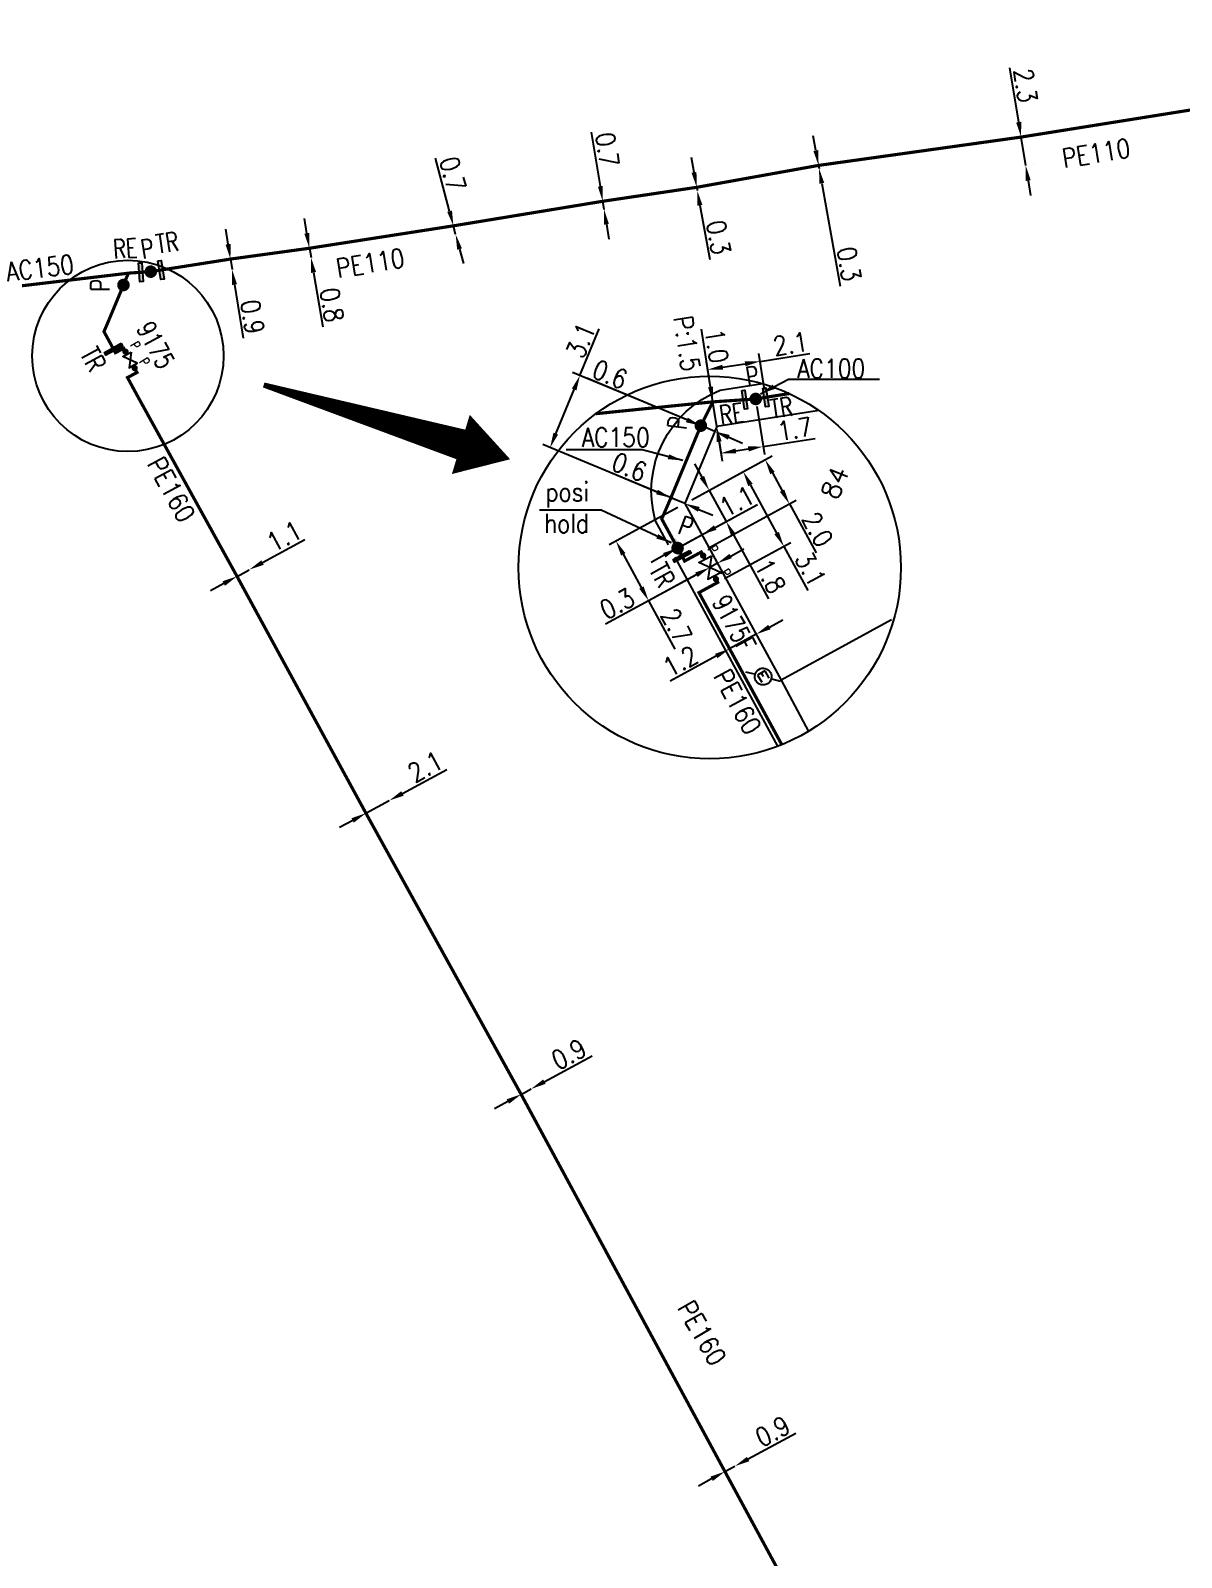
# Model space of a CAD drawing. Header units: millimetres. Extents: x 150998 to 151977, y 126997 to 128005.
# Drawn here: x 151200.2 to 151291.6, y 127510 to 127631.3 of the extents above; entities that cross this region are included whole.
import ezdxf
from ezdxf.enums import TextEntityAlignment as Align

# ---------------------------------------------------------------- set-up
doc = ezdxf.new("R2010")
doc.units = ezdxf.units.MM
doc.header["$PDMODE"] = 34
doc.linetypes.add('L_100_AP', pattern=[14, 10, -1.5, 1, -1.5])
doc.linetypes.add('L_100_PE', pattern=[14, 10, -1.5, 1, -1.5])
doc.layers.get('0').update_dxf_attribs({"linetype": 'CONTINUOUS'})
doc.layers.get('DEFPOINTS').update_dxf_attribs({"linetype": 'CONTINUOUS'})
for name, color, linetype in [('L_140', 3, 'CONTINUOUS'), ('L_300', 7, 'CONTINUOUS'), ('L_340', 7, 'CONTINUOUS')]:
    doc.layers.add(name, color=color, linetype=linetype)
doc.styles.add('G_ROMANS', font='ROMANS.SHX', dxfattribs={"width": 0.75})
doc.styles.get("Standard").update_dxf_attribs({"font": 'romans.shx', "width": 0.85})
doc.dimstyles.new('Copy of STANDARD', dxfattribs={"dimtxt": 1.5, "dimasz": 1.2, "dimexe": 0.625, "dimexo": 0.625, "dimgap": 0.25, "dimtad": 1, "dimdec": 1, "dimlfac": 0.5, "dimzin": 0, "dimdsep": 46, "dimtxsty": 'Standard', "dimcen": -0.5, "dimadec": 0, "dimazin": 0, "dimtfac": 1, "dimtdec": 1, "dimtmove": 0, "dimatfit": 3, "dimfxl": 0, "dimtolj": 1, "dimtzin": 0, "dimarcsym": 0})
doc.dimstyles.get("Standard").update_dxf_attribs({"dimtxt": 1.5, "dimasz": 1.2, "dimexe": 0.625, "dimexo": 0.625, "dimgap": 0.25, "dimtad": 1, "dimdec": 1, "dimzin": 0, "dimdsep": 46, "dimtxsty": 'Standard', "dimcen": -0.5, "dimadec": 0, "dimazin": 0, "dimtfac": 1, "dimtdec": 1, "dimtmove": 0, "dimatfit": 3, "dimfxl": 0, "dimtolj": 1, "dimtzin": 0, "dimarcsym": 0})

# ---------------------------------------------------------------- blocks, each defined once
blk = doc.blocks.new('*D485')
at = {"layer": 'DEFPOINTS', "color": 0, "linetype": 'Continuous', "transparency": 16777216}
for p in [(151278.87, 127622.83), (151279.24, 127620.56), (151279.24, 127620.56)]:
    blk.add_point(p, dxfattribs=at)
at = {"layer": 'L_140', "color": 0, "linetype": 'Continuous', "lineweight": -2, "transparency": 16777216}
for p, q in [((151278.68, 127624.02), (151277.98, 127628.33)), ((151279.24, 127620.56), (151278.87, 127622.83)), ((151279.86, 127620.66), (151279.86, 127620.66)), ((151279.43, 127619.38), (151279.62, 127618.19))]:
    blk.add_line(p, q, dxfattribs=at)
at = {"layer": 'L_140', "color": 0, "linetype": 'Continuous', "transparency": 16777216}
for points in [[(151278.88, 127624.05), (151278.48, 127623.98), (151278.87, 127622.83)], [(151279.63, 127619.41), (151279.23, 127619.34), (151279.24, 127620.56)]]:
    blk.add_solid(points, dxfattribs=at)
at = {"layer": 'L_140', "color": 0, "linetype": 'Continuous', "transparency": 16777216, "insert": (151279.22, 127626.92), "char_height": 1.5, "attachment_point": 5, "rotation": 279.1793}
blk.add_mtext('\\A1;2.3', dxfattribs=at)
blk = doc.blocks.new('*D486')
at = {"layer": 'DEFPOINTS', "color": 0, "linetype": 'Continuous', "transparency": 16777216}
for p in [(151262.78, 127620.58), (151262.82, 127620.33), (151262.82, 127620.33)]:
    blk.add_point(p, dxfattribs=at)
at = {"layer": 'L_140', "color": 0, "linetype": 'Continuous', "lineweight": -2, "transparency": 16777216}
for p, q in [((151262.57, 127621.76), (151262.36, 127622.94)), ((151262.78, 127620.58), (151262.82, 127620.33)), ((151263.4, 127620.69), (151263.4, 127620.69)), ((151263.44, 127620.44), (151263.44, 127620.44)), ((151263.04, 127619.15), (151264.5, 127611))]:
    blk.add_line(p, q, dxfattribs=at)
at = {"layer": 'L_140', "color": 0, "linetype": 'Continuous', "transparency": 16777216}
for points in [[(151262.76, 127621.8), (151262.37, 127621.72), (151262.78, 127620.58)], [(151263.23, 127619.19), (151262.84, 127619.12), (151262.82, 127620.33)]]:
    blk.add_solid(points, dxfattribs=at)
at = {"layer": 'L_140', "color": 0, "linetype": 'Continuous', "transparency": 16777216, "insert": (151265.2, 127612.74), "char_height": 1.5, "attachment_point": 5, "rotation": 280.1818}
blk.add_mtext('\\A1;0.3', dxfattribs=at)
blk = doc.blocks.new('*D487')
at = {"layer": 'DEFPOINTS', "color": 0, "linetype": 'Continuous', "transparency": 16777216}
for p in [(151253.1, 127618.84), (151253.14, 127618.59), (151253.14, 127618.59)]:
    blk.add_point(p, dxfattribs=at)
at = {"layer": 'L_140', "color": 0, "linetype": 'Continuous', "lineweight": -2, "transparency": 16777216}
for p, q in [((151252.89, 127620.02), (151252.68, 127621.2)), ((151253.1, 127618.84), (151253.14, 127618.59)), ((151253.36, 127617.41), (151254.13, 127613.11))]:
    blk.add_line(p, q, dxfattribs=at)
at = {"layer": 'L_140', "color": 0, "linetype": 'Continuous', "transparency": 16777216}
for points in [[(151253.08, 127620.06), (151252.69, 127619.99), (151253.1, 127618.84)], [(151253.55, 127617.45), (151253.16, 127617.38), (151253.14, 127618.59)]]:
    blk.add_solid(points, dxfattribs=at)
at = {"layer": 'L_140', "color": 0, "linetype": 'Continuous', "transparency": 16777216, "insert": (151254.83, 127614.85), "char_height": 1.5, "attachment_point": 5, "rotation": 280.1818}
blk.add_mtext('\\A1;0.3', dxfattribs=at)
blk = doc.blocks.new('*D488')
at = {"layer": 'DEFPOINTS', "color": 0, "linetype": 'Continuous', "transparency": 16777216}
for p in [(151245.63, 127617.73), (151245.74, 127617.09), (151245.74, 127617.09)]:
    blk.add_point(p, dxfattribs=at)
at = {"layer": 'L_140', "color": 0, "linetype": 'Continuous', "lineweight": -2, "transparency": 16777216}
for p, q in [((151245.45, 127618.92), (151244.75, 127623.23)), ((151245.74, 127617.09), (151245.63, 127617.73)), ((151245.93, 127615.91), (151246.12, 127614.72))]:
    blk.add_line(p, q, dxfattribs=at)
at = {"layer": 'L_140', "color": 0, "linetype": 'Continuous', "transparency": 16777216}
for points in [[(151245.64, 127618.95), (151245.25, 127618.89), (151245.63, 127617.73)], [(151246.12, 127615.94), (151245.73, 127615.87), (151245.74, 127617.09)]]:
    blk.add_solid(points, dxfattribs=at)
at = {"layer": 'L_140', "color": 0, "linetype": 'Continuous', "transparency": 16777216, "insert": (151245.99, 127621.83), "char_height": 1.5, "attachment_point": 5, "rotation": 279.0968}
blk.add_mtext('\\A1;0.7', dxfattribs=at)
blk = doc.blocks.new('*D489')
at = {"layer": 'DEFPOINTS', "color": 0, "linetype": 'Continuous', "transparency": 16777216}
for p in [(151233.77, 127615.78), (151233.95, 127615.1), (151233.95, 127615.1)]:
    blk.add_point(p, dxfattribs=at)
at = {"layer": 'L_140', "color": 0, "linetype": 'Continuous', "lineweight": -2, "transparency": 16777216}
for p, q in [((151233.47, 127616.94), (151232.35, 127621.16)), ((151233.95, 127615.1), (151233.77, 127615.78)), ((151234.26, 127613.94), (151234.57, 127612.78))]:
    blk.add_line(p, q, dxfattribs=at)
at = {"layer": 'L_140', "color": 0, "linetype": 'Continuous', "transparency": 16777216}
for points in [[(151233.66, 127616.99), (151233.28, 127616.89), (151233.77, 127615.78)], [(151234.45, 127613.99), (151234.07, 127613.89), (151233.95, 127615.1)]]:
    blk.add_solid(points, dxfattribs=at)
at = {"layer": 'L_140', "color": 0, "linetype": 'Continuous', "transparency": 16777216, "insert": (151233.72, 127619.89), "char_height": 1.5, "attachment_point": 5, "rotation": 284.7953}
blk.add_mtext('\\A1;0.7', dxfattribs=at)
blk = doc.blocks.new('*D490')
at = {"layer": 'DEFPOINTS', "color": 0, "linetype": 'Continuous', "transparency": 16777216}
for p in [(151222.33, 127614), (151222.46, 127613.26), (151222.46, 127613.26)]:
    blk.add_point(p, dxfattribs=at)
at = {"layer": 'L_140', "color": 0, "linetype": 'Continuous', "lineweight": -2, "transparency": 16777216}
for p, q in [((151222.13, 127615.18), (151221.93, 127616.36)), ((151222.33, 127614), (151222.46, 127613.26)), ((151222.66, 127612.08), (151223.4, 127607.77))]:
    blk.add_line(p, q, dxfattribs=at)
at = {"layer": 'L_140', "color": 0, "linetype": 'Continuous', "transparency": 16777216}
for points in [[(151222.33, 127615.22), (151221.93, 127615.15), (151222.33, 127614)], [(151222.86, 127612.11), (151222.46, 127612.04), (151222.46, 127613.26)]]:
    blk.add_solid(points, dxfattribs=at)
at = {"layer": 'L_140', "color": 0, "linetype": 'Continuous', "transparency": 16777216, "insert": (151224.12, 127609.5), "char_height": 1.5, "attachment_point": 5, "rotation": 279.703}
blk.add_mtext('\\A1;0.8', dxfattribs=at)
blk = doc.blocks.new('*D491')
at = {"layer": 'DEFPOINTS', "color": 0, "linetype": 'Continuous', "transparency": 16777216}
for p in [(151216.06, 127613.14), (151216.19, 127612.3), (151216.19, 127612.3)]:
    blk.add_point(p, dxfattribs=at)
at = {"layer": 'L_140', "color": 0, "linetype": 'Continuous', "lineweight": -2, "transparency": 16777216}
for p, q in [((151215.87, 127614.32), (151215.68, 127615.51)), ((151216.06, 127613.14), (151216.19, 127612.3)), ((151216.38, 127611.11), (151217.06, 127606.86))]:
    blk.add_line(p, q, dxfattribs=at)
at = {"layer": 'L_140', "color": 0, "linetype": 'Continuous', "transparency": 16777216}
for points in [[(151216.07, 127614.35), (151215.67, 127614.29), (151216.06, 127613.14)], [(151216.58, 127611.15), (151216.19, 127611.08), (151216.19, 127612.3)]]:
    blk.add_solid(points, dxfattribs=at)
at = {"layer": 'L_140', "color": 0, "linetype": 'Continuous', "transparency": 16777216, "insert": (151217.81, 127608.55), "char_height": 1.5, "attachment_point": 5, "rotation": 279.0732}
blk.add_mtext('\\A1;0.9', dxfattribs=at)
blk = doc.blocks.new('*D492')
at = {"layer": 'DEFPOINTS', "color": 0, "linetype": 'Continuous', "transparency": 16777216}
for p in [(151254.38, 127601.8), (151254.69, 127599.83), (151254.69, 127599.83)]:
    blk.add_point(p, dxfattribs=at)
at = {"layer": 'L_140', "color": 0, "linetype": 'Continuous', "lineweight": -2, "transparency": 16777216}
for p, q in [((151254.2, 127602.99), (151253.47, 127607.57)), ((151254.69, 127599.83), (151254.38, 127601.8)), ((151255, 127601.9), (151255, 127601.9)), ((151255.31, 127599.92), (151255.31, 127599.92)), ((151254.88, 127598.64), (151255.07, 127597.46))]:
    blk.add_line(p, q, dxfattribs=at)
at = {"layer": 'L_140', "color": 0, "linetype": 'Continuous', "transparency": 16777216}
for points in [[(151254.39, 127603.02), (151254, 127602.96), (151254.38, 127601.8)], [(151255.08, 127598.67), (151254.68, 127598.61), (151254.69, 127599.83)]]:
    blk.add_solid(points, dxfattribs=at)
at = {"layer": 'L_140', "color": 0, "linetype": 'Continuous', "transparency": 16777216, "insert": (151254.69, 127606.25), "char_height": 1.5, "attachment_point": 5, "rotation": 278.9414}
blk.add_mtext('\\A1;1.0', dxfattribs=at)
blk = doc.blocks.new('*D493')
at = {"layer": 'DEFPOINTS', "color": 0, "linetype": 'Continuous', "transparency": 16777216}
for p in [(151257.79, 127602.03), (151254.69, 127599.83), (151255.02, 127597.72)]:
    blk.add_point(p, dxfattribs=at)
at = {"layer": 'L_300', "color": 0, "linetype": 'Continuous', "lineweight": -2, "transparency": 16777216}
for p, q in [((151257.88, 127601.42), (151258.48, 127597.63)), ((151254.79, 127599.21), (151255.12, 127597.1)), ((151256.21, 127597.9), (151257.2, 127598.06)), ((151258.38, 127598.25), (151262.52, 127598.9))]:
    blk.add_line(p, q, dxfattribs=at)
at = {"layer": 'L_300', "color": 0, "linetype": 'Continuous', "transparency": 16777216}
for points in [[(151256.18, 127598.1), (151256.24, 127597.71), (151255.02, 127597.72)], [(151257.17, 127598.26), (151257.23, 127597.86), (151258.38, 127598.25)]]:
    blk.add_solid(points, dxfattribs=at)
at = {"layer": 'L_300', "color": 0, "linetype": 'Continuous', "transparency": 16777216, "insert": (151260.89, 127599.65), "char_height": 1.5, "attachment_point": 5, "rotation": 8.9414}
blk.add_mtext('\\A1;1.7', dxfattribs=at)
blk = doc.blocks.new('*D494')
at = {"layer": 'DEFPOINTS', "color": 0, "linetype": 'Continuous', "transparency": 16777216}
for p in [(151253.98, 127604.36), (151258.58, 127602.16), (151254.69, 127599.83)]:
    blk.add_point(p, dxfattribs=at)
at = {"layer": 'L_300', "color": 0, "linetype": 'Continuous', "lineweight": -2, "transparency": 16777216}
for p, q in [((151258.48, 127602.78), (151258.03, 127605.63)), ((151258.13, 127605.01), (151262.09, 127605.64)), ((151254.6, 127600.44), (151253.88, 127604.98)), ((151255.16, 127604.55), (151256.94, 127604.83))]:
    blk.add_line(p, q, dxfattribs=at)
at = {"layer": 'L_300', "color": 0, "linetype": 'Continuous', "transparency": 16777216}
for points in [[(151255.13, 127604.75), (151255.2, 127604.35), (151253.98, 127604.36)], [(151256.91, 127605.03), (151256.97, 127604.63), (151258.13, 127605.01)]]:
    blk.add_solid(points, dxfattribs=at)
at = {"layer": 'L_300', "color": 0, "linetype": 'Continuous', "transparency": 16777216, "insert": (151260.54, 127606.41), "char_height": 1.5, "attachment_point": 5, "rotation": 8.9414}
blk.add_mtext('\\A1;2.1', dxfattribs=at)
blk = doc.blocks.new('*D495')
at = {"layer": 'DEFPOINTS', "color": 0, "linetype": 'Continuous', "transparency": 16777216}
for p in [(151251.05, 127594.18), (151252.16, 127593.72), (151252.16, 127593.72)]:
    blk.add_point(p, dxfattribs=at)
at = {"layer": 'L_140', "color": 0, "linetype": 'Continuous', "lineweight": -2, "transparency": 16777216}
for p, q in [((151249.94, 127594.64), (151245.9, 127596.31)), ((151252.16, 127593.72), (151251.05, 127594.18)), ((151253.27, 127593.26), (151254.38, 127592.8))]:
    blk.add_line(p, q, dxfattribs=at)
at = {"layer": 'L_140', "color": 0, "linetype": 'Continuous', "transparency": 16777216}
for points in [[(151250.02, 127594.82), (151249.87, 127594.46), (151251.05, 127594.18)], [(151253.34, 127593.45), (151253.19, 127593.08), (151252.16, 127593.72)]]:
    blk.add_solid(points, dxfattribs=at)
at = {"layer": 'L_140', "color": 0, "linetype": 'Continuous', "transparency": 16777216, "insert": (151247.75, 127596.63), "char_height": 1.5, "attachment_point": 5, "rotation": 337.4699}
blk.add_mtext('\\A1;0.6', dxfattribs=at)
blk = doc.blocks.new('*D496')
at = {"layer": 'DEFPOINTS', "color": 0, "linetype": 'Continuous', "transparency": 16777216}
for p in [(151254.09, 127594.77), (151252.16, 127593.72), (151251.58, 127590.19)]:
    blk.add_point(p, dxfattribs=at)
at = {"layer": 'L_300', "color": 0, "linetype": 'Continuous', "lineweight": -2, "transparency": 16777216}
for p, q in [((151253.52, 127595.83), (151252.94, 127596.88)), ((151252.71, 127594.02), (151254.64, 127595.07)), ((151254.09, 127594.77), (151255.44, 127592.3)), ((151252.13, 127590.49), (151255.99, 127592.6)), ((151256.02, 127591.25), (151258.79, 127586.16))]:
    blk.add_line(p, q, dxfattribs=at)
at = {"layer": 'L_300', "color": 0, "linetype": 'Continuous', "transparency": 16777216}
for points in [[(151253.69, 127595.92), (151253.34, 127595.73), (151254.09, 127594.77)], [(151256.19, 127591.34), (151255.84, 127591.15), (151255.44, 127592.3)]]:
    blk.add_solid(points, dxfattribs=at)
at = {"layer": 'L_300', "color": 0, "linetype": 'Continuous', "transparency": 16777216, "insert": (151258.95, 127587.96), "char_height": 1.5, "attachment_point": 5, "rotation": 298.5953}
blk.add_mtext('\\A1;1.8', dxfattribs=at)
blk = doc.blocks.new('*D497')
at = {"layer": 'DEFPOINTS', "color": 0, "linetype": 'Continuous', "transparency": 16777216}
for p in [(151258.54, 127597.2), (151252.16, 127593.72), (151253.46, 127589.87)]:
    blk.add_point(p, dxfattribs=at)
at = {"layer": 'L_140', "color": 0, "linetype": 'Continuous', "lineweight": -2, "transparency": 16777216}
for p, q in [((151252.71, 127594.02), (151259.09, 127597.5)), ((151259.12, 127596.15), (151259.88, 127594.74)), ((151254.01, 127590.17), (151261.01, 127593.99)), ((151260.46, 127593.69), (151262.58, 127589.8))]:
    blk.add_line(p, q, dxfattribs=at)
at = {"layer": 'L_140', "color": 0, "linetype": 'Continuous', "transparency": 16777216}
for points in [[(151259.29, 127596.24), (151258.94, 127596.05), (151258.54, 127597.2)], [(151260.06, 127594.84), (151259.71, 127594.65), (151260.46, 127593.69)]]:
    blk.add_solid(points, dxfattribs=at)
at = {"layer": 'L_140', "color": 0, "linetype": 'Continuous', "transparency": 16777216, "insert": (151262.7, 127591.67), "char_height": 1.5, "attachment_point": 5, "rotation": 298.5953}
blk.add_mtext('\\A1;2.0', dxfattribs=at)
blk = doc.blocks.new('*D498')
at = {"layer": 'DEFPOINTS', "color": 0, "linetype": 'Continuous', "transparency": 16777216}
for p in [(151253.51, 127591.24), (151253.51, 127591.24), (151251.58, 127590.19)]:
    blk.add_point(p, dxfattribs=at)
at = {"layer": 'L_300', "color": 0, "linetype": 'Continuous', "lineweight": -2, "transparency": 16777216}
for p, q in [((151254.56, 127591.82), (151257.92, 127593.65)), ((151251.58, 127590.19), (151253.51, 127591.24)), ((151253.21, 127591.79), (151253.21, 127591.79)), ((151250.52, 127589.62), (151249.47, 127589.04)), ((151251.28, 127590.74), (151251.28, 127590.74))]:
    blk.add_line(p, q, dxfattribs=at)
at = {"layer": 'L_300', "color": 0, "linetype": 'Continuous', "transparency": 16777216}
for points in [[(151254.47, 127591.99), (151254.66, 127591.64), (151253.51, 127591.24)], [(151250.43, 127589.79), (151250.62, 127589.44), (151251.58, 127590.19)]]:
    blk.add_solid(points, dxfattribs=at)
at = {"layer": 'L_300', "color": 0, "linetype": 'Continuous', "transparency": 16777216, "insert": (151256.29, 127593.9), "char_height": 1.5, "attachment_point": 5, "rotation": 28.5953}
blk.add_mtext('\\A1;1.1', dxfattribs=at)
blk = doc.blocks.new('*D499')
at = {"layer": 'DEFPOINTS', "color": 0, "linetype": 'Continuous', "transparency": 16777216}
for p in [(151252.16, 127593.72), (151246.69, 127590.74), (151254.13, 127588.64)]:
    blk.add_point(p, dxfattribs=at)
at = {"layer": 'L_300', "color": 0, "linetype": 'Continuous', "lineweight": -2, "transparency": 16777216}
for p, q in [((151251.61, 127593.42), (151246.15, 127590.44)), ((151247.27, 127589.69), (151248.7, 127587.05)), ((151253.58, 127588.34), (151248.73, 127585.7)), ((151249.28, 127586), (151251.37, 127582.16))]:
    blk.add_line(p, q, dxfattribs=at)
at = {"layer": 'L_300', "color": 0, "linetype": 'Continuous', "transparency": 16777216}
for points in [[(151247.44, 127589.78), (151247.09, 127589.59), (151246.69, 127590.74)], [(151248.88, 127587.15), (151248.53, 127586.96), (151249.28, 127586)]]:
    blk.add_solid(points, dxfattribs=at)
at = {"layer": 'L_300', "color": 0, "linetype": 'Continuous', "transparency": 16777216, "insert": (151251.49, 127584.03), "char_height": 1.5, "attachment_point": 5, "rotation": 298.5953}
blk.add_mtext('\\A1;2.7', dxfattribs=at)
blk = doc.blocks.new('*D500')
at = {"layer": 'DEFPOINTS', "color": 0, "linetype": 'Continuous', "transparency": 16777216}
for p in [(151254.13, 127588.64), (151254.74, 127588.98), (151254.74, 127588.98)]:
    blk.add_point(p, dxfattribs=at)
at = {"layer": 'L_300', "color": 0, "linetype": 'Continuous', "lineweight": -2, "transparency": 16777216}
for p, q in [((151255.8, 127589.55), (151256.85, 127590.13)), ((151254.74, 127588.98), (151254.13, 127588.64)), ((151253.08, 127588.07), (151245.86, 127584.14))]:
    blk.add_line(p, q, dxfattribs=at)
at = {"layer": 'L_300', "color": 0, "linetype": 'Continuous', "transparency": 16777216}
for points in [[(151255.7, 127589.73), (151255.89, 127589.38), (151254.74, 127588.98)], [(151252.98, 127588.25), (151253.17, 127587.89), (151254.13, 127588.64)]]:
    blk.add_solid(points, dxfattribs=at)
at = {"layer": 'L_300', "color": 0, "linetype": 'Continuous', "transparency": 16777216, "insert": (151246.78, 127585.77), "char_height": 1.5, "attachment_point": 5, "rotation": 28.5953}
blk.add_mtext('\\A1;0.3', dxfattribs=at)
blk = doc.blocks.new('*D501')
at = {"layer": 'DEFPOINTS', "color": 0, "linetype": 'Continuous', "transparency": 16777216}
for p in [(151256.8, 127596.25), (151252.16, 127593.72), (151254.77, 127587.46)]:
    blk.add_point(p, dxfattribs=at)
at = {"layer": 'L_140', "color": 0, "linetype": 'Continuous', "lineweight": -2, "transparency": 16777216}
for p, q in [((151252.71, 127594.02), (151257.34, 127596.55)), ((151257.37, 127595.19), (151259.45, 127591.38)), ((151255.32, 127587.76), (151260.57, 127590.62)), ((151260.02, 127590.32), (151261.94, 127586.81))]:
    blk.add_line(p, q, dxfattribs=at)
at = {"layer": 'L_140', "color": 0, "linetype": 'Continuous', "transparency": 16777216}
for points in [[(151257.55, 127595.29), (151257.19, 127595.1), (151256.8, 127596.25)], [(151259.63, 127591.47), (151259.27, 127591.28), (151260.02, 127590.32)]]:
    blk.add_solid(points, dxfattribs=at)
at = {"layer": 'L_140', "color": 0, "linetype": 'Continuous', "transparency": 16777216, "insert": (151262.15, 127588.52), "char_height": 1.5, "attachment_point": 5, "rotation": 298.5953}
blk.add_mtext('\\A1;3.1', dxfattribs=at)
blk = doc.blocks.new('*D502')
at = {"layer": 'DEFPOINTS', "color": 0, "linetype": 'Continuous', "transparency": 16777216}
for p in [(151257.82, 127583.34), (151257.82, 127583.34), (151255.71, 127582.19)]:
    blk.add_point(p, dxfattribs=at)
at = {"layer": 'L_140', "color": 0, "linetype": 'Continuous', "lineweight": -2, "transparency": 16777216}
for p, q in [((151258.87, 127583.91), (151259.93, 127584.49)), ((151257.82, 127583.34), (151255.71, 127582.19)), ((151254.66, 127581.62), (151250.98, 127579.61))]:
    blk.add_line(p, q, dxfattribs=at)
at = {"layer": 'L_140', "color": 0, "linetype": 'Continuous', "transparency": 16777216}
for points in [[(151258.78, 127584.09), (151258.97, 127583.74), (151257.82, 127583.34)], [(151254.56, 127581.79), (151254.75, 127581.44), (151255.71, 127582.19)]]:
    blk.add_solid(points, dxfattribs=at)
at = {"layer": 'L_140', "color": 0, "linetype": 'Continuous', "transparency": 16777216, "insert": (151251.81, 127581.2), "char_height": 1.5, "attachment_point": 5, "rotation": 28.5953}
blk.add_mtext('\\A1;1.2', dxfattribs=at)
blk = doc.blocks.new('T471')
for p, q in [((-0.333334, 0.333334), (-0.333334, -0.333334)), ((-0.333334, 0.333334), (0.333334, 0.333334)), ((-0.333334, 0), (0, 0)), ((0.500001, 0.500001), (1.000002, 1.000002)), ((-0.500001, -0.500001), (-1.000002, -1.000002)), ((-0.333334, -0.333334), (0.333334, -0.333334))]:
    blk.add_line(p, q)
blk.add_ellipse((0, 0), major_axis=(0.471405, 0.471405), ratio=1, start_param=5.4977871438, end_param=11.780972451)
blk = doc.blocks.new('L_300_12')
at = {"color": 0, "linetype": 'Continuous', "const_width": 0.497, "flags": 128}
blk.add_lwpolyline([(-0.25, 0, 1), (0.25, 0, 1)], format="xyb", close=True, dxfattribs=at)
at = {"color": 0, "linetype": 'Continuous', "style": 'G_ROMANS', "width": 0.75}
blk.add_text('P', height=1.5, dxfattribs=at).set_placement((0, 1.85), align=Align.MIDDLE)
at = {"color": 0, "linetype": 'Continuous', "style": 'G_ROMANS', "width": 0.75, "flags": 3}
for tag, p in [('DEF_LEG', (0, -5)), ('DEF_COUP', (0, -7.5)), ('DEF_TYPE', (0, -10))]:
    blk.add_attdef(tag, text='', height=1.2, dxfattribs=at).set_placement(p, align=Align.MIDDLE)
blk = doc.blocks.new('L_300_09')
at = {"color": 0, "linetype": 'Continuous', "flags": 128}
blk.add_lwpolyline([(-1, 0.75), (1, -0.75), (1, 0.75), (-1, -0.75), (-1, 0.75)], dxfattribs=at)
at = {"color": 0, "linetype": 'Continuous', "width": 0.75}
blk.add_attdef('NUM', text='', height=1.5, dxfattribs=at).set_placement((0, 2.1), align=Align.MIDDLE_CENTER)
at = {"color": 0, "linetype": 'Continuous', "width": 0.75, "flags": 3}
for tag, p in [('DEF_LEG', (0, -5)), ('DEF_COUP', (0, -7.5)), ('DEF_TYPE', (0, -10))]:
    blk.add_attdef(tag, text='', height=1.2, dxfattribs=at).set_placement(p, align=Align.MIDDLE)
blk = doc.blocks.new('L_340_19')
at = {"linetype": 'Continuous'}
blk.add_hatch(color=0, dxfattribs=at).paths.add_polyline_path([(0.125, 0.75), (-0.125, 0.75), (-0.125, -0.75), (0.125, -0.75)])
at = {"color": 0, "linetype": 'Continuous'}
blk.add_lwpolyline([(-0.125, 0.75), (0.125, 0.75), (0.125, -0.75), (-0.125, -0.75)], close=True, dxfattribs=at)
at = {"color": 0, "linetype": 'Continuous', "width": 0.75}
for tag, height, flags, p in [('TR', 1.5, 8, (0, 3)), ('DEF_LEG', 1.2, 3, (0, -5)), ('DEF_COUP', 1.2, 3, (0, -7.5)), ('DEF_TYPE', 1.2, 3, (0, -10))]:
    blk.add_attdef(tag, text='', height=height, dxfattribs=dict(at, flags=flags)).set_placement(p, align=Align.MIDDLE)
blk = doc.blocks.new('L_340_21')
at = {"linetype": 'Continuous'}
blk.add_hatch(color=0, dxfattribs=at).paths.add_polyline_path([(0.125, 0.75), (-0.125, 0.75), (-0.125, -0.75), (0.125, -0.75)])
at = {"color": 0, "linetype": 'Continuous'}
blk.add_lwpolyline([(-0.125, 0.75), (0.125, 0.75), (0.125, -0.75), (-0.125, -0.75)], close=True, dxfattribs=at)
at = {"color": 0, "linetype": 'Continuous', "width": 0.75}
for tag, height, flags, p in [('RE', 1.5, 8, (0, 3)), ('DEF_LEG', 1.2, 3, (0, -5)), ('DEF_COUP', 1.2, 3, (0, -7.5)), ('DEF_TYPE', 1.2, 3, (0, -10))]:
    blk.add_attdef(tag, text='', height=height, dxfattribs=dict(at, flags=flags)).set_placement(p, align=Align.MIDDLE)
blk = doc.blocks.new('L_340_02')
at = {"color": 0, "linetype": 'Continuous'}
blk.add_solid([(-0.75, 0.5), (0.75, 0.5), (-0.75, 0), (0.75, 0)], dxfattribs=at)
at = {"color": 0, "linetype": 'Continuous', "width": 0.75, "flags": 3}
for tag, p in [('DEF_LEG', (0, -4.5)), ('DEF_COUP', (0, -7)), ('DEF_TYPE', (0, -9.5))]:
    blk.add_attdef(tag, text='', height=1.2, dxfattribs=at).set_placement(p, align=Align.MIDDLE)
blk = doc.blocks.new('*D513')
at = {"layer": 'DEFPOINTS', "color": 0, "linetype": 'Continuous', "transparency": 16777216}
for p in [(151253.43, 127599.91), (151241.45, 127598.16), (151252.16, 127593.72)]:
    blk.add_point(p, dxfattribs=at)
at = {"layer": 'L_300', "color": 0, "linetype": 'Continuous', "lineweight": -2, "transparency": 16777216}
for p, q in [((151243.82, 127603.89), (151245.36, 127607.59)), ((151252.85, 127600.15), (151243.24, 127604.13)), ((151241.91, 127599.27), (151243.36, 127602.78)), ((151251.58, 127593.96), (151240.87, 127598.4))]:
    blk.add_line(p, q, dxfattribs=at)
at = {"layer": 'L_300', "color": 0, "linetype": 'Continuous', "transparency": 16777216}
for points in [[(151243.18, 127602.86), (151243.55, 127602.71), (151243.82, 127603.89)], [(151241.72, 127599.35), (151242.09, 127599.2), (151241.45, 127598.16)]]:
    blk.add_solid(points, dxfattribs=at)
at = {"layer": 'L_300', "color": 0, "linetype": 'Continuous', "transparency": 16777216, "insert": (151243.89, 127606.68), "char_height": 1.5, "attachment_point": 5, "rotation": 67.4699}
blk.add_mtext('\\A1;3.1', dxfattribs=at)
blk = doc.blocks.new('*D514')
at = {"layer": 'DEFPOINTS', "color": 0, "linetype": 'Continuous', "transparency": 16777216}
for p in [(151253.43, 127599.91), (151254.53, 127599.45), (151254.53, 127599.45)]:
    blk.add_point(p, dxfattribs=at)
at = {"layer": 'L_300', "color": 0, "linetype": 'Continuous', "lineweight": -2, "transparency": 16777216}
for p, q in [((151252.32, 127600.37), (151244.36, 127603.67)), ((151254.53, 127599.45), (151253.43, 127599.91)), ((151255.64, 127598.99), (151256.75, 127598.53))]:
    blk.add_line(p, q, dxfattribs=at)
at = {"layer": 'L_300', "color": 0, "linetype": 'Continuous', "transparency": 16777216}
for points in [[(151252.39, 127600.55), (151252.24, 127600.18), (151253.43, 127599.91)], [(151255.72, 127599.17), (151255.57, 127598.8), (151254.53, 127599.45)]]:
    blk.add_solid(points, dxfattribs=at)
at = {"layer": 'L_300', "color": 0, "linetype": 'Continuous', "transparency": 16777216, "insert": (151246.21, 127603.98), "char_height": 1.5, "attachment_point": 5, "rotation": 337.4699}
blk.add_mtext('\\A1;0.6', dxfattribs=at)
blk = doc.blocks.new('*D549')
at = {"layer": 'DEFPOINTS', "color": 0, "linetype": 'Continuous', "transparency": 16777216}
for p in [(151217.55, 127588.47), (151217.55, 127588.47), (151216.58, 127587.94)]:
    blk.add_point(p, dxfattribs=at)
at = {"layer": 'L_140', "color": 0, "linetype": 'Continuous', "lineweight": -2, "transparency": 16777216}
for p, q in [((151218.6, 127589.04), (151221.97, 127590.86)), ((151216.58, 127587.94), (151217.55, 127588.47)), ((151215.53, 127587.37), (151214.47, 127586.8))]:
    blk.add_line(p, q, dxfattribs=at)
at = {"layer": 'L_140', "color": 0, "linetype": 'Continuous', "transparency": 16777216}
for points in [[(151218.51, 127589.21), (151218.7, 127588.86), (151217.55, 127588.47)], [(151215.43, 127587.55), (151215.62, 127587.19), (151216.58, 127587.94)]]:
    blk.add_solid(points, dxfattribs=at)
at = {"layer": 'L_140', "color": 0, "linetype": 'Continuous', "transparency": 16777216, "insert": (151220.33, 127591.12), "char_height": 1.5, "attachment_point": 5, "rotation": 28.4928}
blk.add_mtext('\\A1;1.1', dxfattribs=at)
blk = doc.blocks.new('*D550')
at = {"layer": 'DEFPOINTS', "color": 0, "linetype": 'Continuous', "transparency": 16777216}
for p in [(151226.82, 127569.13), (151228.67, 127570.13), (151228.67, 127570.13)]:
    blk.add_point(p, dxfattribs=at)
at = {"layer": 'L_140', "color": 0, "linetype": 'Continuous', "lineweight": -2, "transparency": 16777216}
for p, q in [((151229.73, 127570.7), (151233.25, 127572.61)), ((151226.82, 127569.13), (151228.67, 127570.13)), ((151225.77, 127568.56), (151224.71, 127567.99))]:
    blk.add_line(p, q, dxfattribs=at)
at = {"layer": 'L_140', "color": 0, "linetype": 'Continuous', "transparency": 16777216}
for points in [[(151229.63, 127570.88), (151229.82, 127570.52), (151228.67, 127570.13)], [(151225.67, 127568.73), (151225.86, 127568.38), (151226.82, 127569.13)]]:
    blk.add_solid(points, dxfattribs=at)
at = {"layer": 'L_140', "color": 0, "linetype": 'Continuous', "transparency": 16777216, "insert": (151231.54, 127572.82), "char_height": 1.5, "attachment_point": 5, "rotation": 28.4259}
blk.add_mtext('\\A1;2.1', dxfattribs=at)
blk = doc.blocks.new('*D551')
at = {"layer": 'DEFPOINTS', "color": 0, "linetype": 'Continuous', "transparency": 16777216}
for p in [(151239.94, 127547.23), (151239.94, 127547.23), (151239.15, 127546.8)]:
    blk.add_point(p, dxfattribs=at)
at = {"layer": 'L_140', "color": 0, "linetype": 'Continuous', "lineweight": -2, "transparency": 16777216}
for p, q in [((151240.99, 127547.8), (151244.79, 127549.85)), ((151239.15, 127546.8), (151239.94, 127547.23)), ((151238.09, 127546.23), (151237.04, 127545.66))]:
    blk.add_line(p, q, dxfattribs=at)
at = {"layer": 'L_140', "color": 0, "linetype": 'Continuous', "transparency": 16777216}
for points in [[(151240.9, 127547.98), (151241.09, 127547.63), (151239.94, 127547.23)], [(151238, 127546.41), (151238.19, 127546.05), (151239.15, 127546.8)]]:
    blk.add_solid(points, dxfattribs=at)
at = {"layer": 'L_140', "color": 0, "linetype": 'Continuous', "transparency": 16777216, "insert": (151242.94, 127549.99), "char_height": 1.5, "attachment_point": 5, "rotation": 28.4259}
blk.add_mtext('\\A1;0.9', dxfattribs=at)
blk = doc.blocks.new('*D552')
at = {"layer": 'DEFPOINTS', "color": 0, "linetype": 'Continuous', "transparency": 16777216}
for p in [(151255.34, 127516.84), (151256.13, 127517.27), (151256.13, 127517.27)]:
    blk.add_point(p, dxfattribs=at)
at = {"layer": 'L_140', "color": 0, "linetype": 'Continuous', "lineweight": -2, "transparency": 16777216}
for p, q in [((151257.18, 127517.84), (151260.97, 127519.89)), ((151255.34, 127516.84), (151256.13, 127517.27)), ((151254.28, 127516.26), (151253.23, 127515.69))]:
    blk.add_line(p, q, dxfattribs=at)
at = {"layer": 'L_140', "color": 0, "linetype": 'Continuous', "transparency": 16777216}
for points in [[(151257.09, 127518.01), (151257.28, 127517.66), (151256.13, 127517.27)], [(151254.19, 127516.44), (151254.38, 127516.09), (151255.34, 127516.84)]]:
    blk.add_solid(points, dxfattribs=at)
at = {"layer": 'L_140', "color": 0, "linetype": 'Continuous', "transparency": 16777216, "insert": (151259.13, 127520.03), "char_height": 1.5, "attachment_point": 5, "rotation": 28.4943}
blk.add_mtext('\\A1;0.9', dxfattribs=at)

msp = doc.modelspace()

# ---------------------------------------------------------------- linework, layer by layer
at = {"layer": 'L_140', "color": 7}
msp.add_line((151268.58, 127584.49), (151259.8, 127579.7), dxfattribs=at)
at = {"layer": 'L_140', "linetype": 'L_100_PE', "flags": 128}
for points in [[(151516.68, 127660.99, 0.25, 0.25, 0), (151516.51, 127660.89, 0.25, 0.25, -0.090446), (151512.08, 127659.36, 0.25, 0.25, 0), (151495.6, 127656.77, 0.25, 0.25, 0), (151479.54, 127654.13, 0.25, 0.25, 0), (151469.11, 127652.67, 0.25, 0.25, 0), (151454.28, 127650.4, 0.25, 0.25, 0), (151454.28, 127650.4, 0.25, 0.25, 0), (151454.28, 127650.4, 0.25, 0.25, 0), (151453.61, 127650.29, 0.25, 0.25, 0), (151435.9, 127647.33, 0.25, 0.25, 0), (151416.21, 127644.35, 0.25, 0.25, 0), (151391.51, 127640.51, 0.25, 0.25, 0), (151382.91, 127639.17, 0.25, 0.25, 0), (151377.19, 127638.58, 0.25, 0.25, 0), (151359.36, 127635.83, 0.25, 0.25, 0), (151338.64, 127632.47, 0.25, 0.25, 0), (151323.75, 127630.25, 0.25, 0.25, 0), (151308.49, 127627.89, 0.25, 0.25, 0), (151303.54, 127626.81, 0.25, 0.25, 0), (151293.95, 127625.24, 0.25, 0.25, 0), (151278.87, 127622.83, 0.25, 0.25, 0), (151262.78, 127620.58, 0.25, 0.25, 0), (151253.1, 127618.84, 0.25, 0.25, 0), (151245.63, 127617.73, 0.25, 0.25, 0), (151233.77, 127615.78, 0.25, 0.25, 0), (151222.33, 127614, 0.25, 0.25, 0), (151216.06, 127613.14, 0.25, 0.25, 0), (151210.54, 127612.27, 0, 0, 0)], [(151459.28, 127143.74, 0.25, 0.25, 0), (151459.28, 127143.74, 0.25, 0.25, 0), (151415.83, 127222.51, 0.25, 0.25, 0), (151415.83, 127222.51, 0.25, 0.25, 0), (151401.2, 127248.36, 0.25, 0.25, 0), (151400.82, 127249.02, 0.25, 0.25, 0), (151385.55, 127277.17, 0.25, 0.25, 0), (151384.52, 127279, 0.25, 0.25, 0), (151379.88, 127287.28, 0.25, 0.25, 0), (151365.16, 127315.16, 0.25, 0.25, 0), (151341.78, 127354.27, 0.25, 0.25, 0), (151334.71, 127370.7, 0.25, 0.25, 0), (151331.55, 127375.89, 0.25, 0.25, 0), (151331.55, 127375.89, 0.25, 0.25, 0), (151329.98, 127378.74, 0.25, 0.25, 0), (151329.41, 127378.43, 0.25, 0.25, 0), (151329.01, 127379.16, 0.25, 0.25, 0), (151319.8, 127396.02, 0.25, 0.25, 0), (151313.21, 127408.01, 0.25, 0.25, 0), (151302.44, 127426.68, 0.25, 0.25, 0), (151298.34, 127434.79, 0.25, 0.25, 0), (151286.73, 127457.82, 0.25, 0.25, 0), (151278.67, 127472.77, 0.25, 0.25, 0), (151270.8, 127488.27, 0.25, 0.25, 0), (151255.34, 127516.84, 0.25, 0.25, 0), (151239.15, 127546.8, 0.25, 0.25, 0), (151226.82, 127569.13, 0.25, 0.25, 0), (151216.58, 127587.94, 0.25, 0.25, 0), (151216.58, 127587.94, 0.25, 0.25, 0), (151216.58, 127587.94, 0.25, 0.25, 0), (151208.7, 127602.22, 0.25, 0.25, 0), (151207.88, 127603.73, 0.25, 0.25, 0), (151208.63, 127604.13, 0.25, 0.25, 0), (151208.33, 127604.69, 0, 0, 0)]]:
    msp.add_lwpolyline(points, format="xyseb", dxfattribs=at)
at = {"layer": 'L_140', "linetype": 'L_100_AP', "flags": 128}
for points in [[(151210.54, 127612.27, 0.25, 0.25, 0), (151210.14, 127612.21, 0.25, 0.25, 0), (151209.74, 127612.14, 0.25, 0.25, 0), (151208.94, 127612.09, 0.25, 0.25, 0), (151208.04, 127612.03, 0.25, 0.25, 0), (151193.65, 127610.33, 0.25, 0.25, 0), (151189.63, 127609.96, 0.25, 0.25, 0), (151189.63, 127609.96, 0, 0, 0)], [(151207.95, 127612.02, 0.25, 0.25, 0), (151207.56, 127611.08, 0.25, 0.25, 0), (151206.37, 127608.22, 0.25, 0.25, 0), (151206.01, 127607.38, 0.25, 0.25, 0), (151206.53, 127606.43, 0.25, 0.25, 0), (151206.77, 127605.98, 0, 0, 0)], [(151254.38, 127601.8, 0.25, 0.25, 0), (151253.43, 127599.91, 0.25, 0.25, 0), (151251.05, 127594.18, 0.25, 0.25, 0), (151250.32, 127592.5, 0.25, 0.25, 0), (151251.58, 127590.19, 0.25, 0.25, 0), (151251.94, 127589.53, 0, 0, 0)]]:
    msp.add_lwpolyline(points, format="xyseb", dxfattribs=at)
at = {"layer": 'L_140', "linetype": 'L_100_PE', "const_width": 0.25, "flags": 128}
for points in [[(151206.77, 127605.98), (151206.92, 127605.7), (151207.58, 127606.06), (151207.85, 127605.57)], [(151260.46, 127602.46), (151258.58, 127602.16)], [(151251.94, 127589.53), (151252.14, 127589.16), (151253.46, 127589.87), (151253.77, 127589.3)], [(151254.49, 127587.99), (151254.77, 127587.46), (151253.28, 127586.65), (151255.71, 127582.19), (151259.86, 127574.57)]]:
    msp.add_lwpolyline(points, dxfattribs=at)
at = {"layer": 'L_140', "color": 7, "linetype": 'Continuous', "flags": 128}
msp.add_lwpolyline([(151218.7, 127603.14, 0.409, 2.45, 0), (151234.36, 127598.42, 2.45, 0, 0), (151238.28, 127597.24, 0, 4.91, 0), (151234.36, 127598.42, 4.91, 4.91, 0)], format="xyseb", dxfattribs=at)
at = {"layer": 'L_140', "color": 7}
msp.add_lwpolyline([(151250.87, 127590.44), (151249.81, 127592.4, -0.384952), (151254.97, 127602.72), (151258.32, 127603.25)], format="xyb", dxfattribs=at)
at = {"layer": 'L_140', "linetype": 'L_100_AP', "const_width": 0.25, "flags": 128}
msp.add_lwpolyline([(151258.58, 127602.16), (151257.79, 127602.03), (151254.38, 127601.8), (151245.09, 127600.86)], dxfattribs=at)
at = {"layer": 'L_140', "color": 7}
for points in [[(151262.82, 127601.11), (151254.69, 127599.83), (151252.16, 127593.72), (151259.8, 127579.7), (151261.97, 127575.63)], [(151259.55, 127574.45), (151251.4, 127589.46)]]:
    msp.add_lwpolyline(points, dxfattribs=at)
at = {"layer": 'L_140', "color": 7, "linetype": 'Continuous'}
for centre, radius in [((151207.91, 127605.45), 7.6), ((151254.13, 127588.64), 15.19)]:
    msp.add_circle(centre, radius, dxfattribs=at)

# ---------------------------------------------------------------- block references
at = {"layer": 'L_140', "rotation": 300.2772785054124}
msp.add_blockref('T471', (151258.38, 127579.98), dxfattribs=at)
at = {"layer": 'L_300'}
for p, rotation in [((151209.73, 127612.14), 8.941434111255862), ((151207.56, 127611.08), 90.41133190085543), ((151257.79, 127602.03), 8.941434112079493), ((151253.43, 127599.91), 82.80253005285387), ((151251.58, 127590.19), 339.1954996003047)]:
    msp.add_blockref('L_300_12', p, dxfattribs=dict(at, rotation=rotation))
ref = msp.add_blockref('L_300_09', (151208.09, 127605.13), dxfattribs=dict(at, xscale=0.4999999999949299, yscale=0.5, zscale=0.5, rotation=298.5952782711815))
ref.add_attrib('NUM', '9175', dxfattribs={"layer": '0', "color": 0, "linetype": 'Continuous', "height": 1.5, "rotation": 298.5953, "width": 0.75}).set_placement((151210.12, 127606.31), align=Align.MIDDLE_CENTER)
at = {"layer": 'L_300', "xscale": 0.4999999999942891, "yscale": 0.5, "zscale": 0.5, "rotation": 301.6109995451932}
for p in [(151207.72, 127605.79), (151208.45, 127604.48), (151253.61, 127589.59), (151254.63, 127587.72)]:
    msp.add_blockref('L_300_12', p, dxfattribs=at)
at = {"layer": 'L_300'}
ref = msp.add_blockref('L_300_09', (151254.13, 127588.64), dxfattribs=dict(at, xscale=0.7499999999929713, yscale=0.75, zscale=0.75, rotation=298.5952782724236))
ref.add_attrib('NUM', '9175F', dxfattribs={"layer": '0', "color": 0, "linetype": 'Continuous', "height": 1.5, "rotation": 298.5953, "width": 0.75}).set_placement((151256.07, 127584.2), align=Align.MIDDLE_CENTER)
at = {"layer": 'L_340'}
ref = msp.add_blockref('L_340_19', (151210.54, 127612.27), dxfattribs=dict(at, rotation=8.941434113726753))
ref.add_attrib('TR', 'TR', dxfattribs={"layer": '0', "color": 0, "linetype": 'Continuous', "height": 1.5, "rotation": 8.9414, "width": 0.75, "flags": 8}).set_placement((151211.03, 127614.45), align=Align.MIDDLE)
ref = msp.add_blockref('L_340_21', (151208.94, 127612.09), dxfattribs=dict(at, rotation=3.898907839105305))
ref.add_attrib('RE', 'RE', dxfattribs={"layer": '0', "color": 0, "linetype": 'Continuous', "height": 1.5, "rotation": 3.8989, "width": 0.75, "flags": 8}).set_placement((151207.7, 127613.99), align=Align.MIDDLE)
ref = msp.add_blockref('L_340_19', (151206.77, 127605.98), dxfattribs=dict(at, rotation=298.5952782689192))
ref.add_attrib('TR', 'TR', dxfattribs={"layer": '0', "color": 0, "linetype": 'Continuous', "height": 1.5, "rotation": 298.5953, "width": 0.75, "flags": 8}).set_placement((151205.15, 127605.18), align=Align.MIDDLE)
ref = msp.add_blockref('L_340_19', (151258.58, 127602.16), dxfattribs=dict(at, rotation=8.941434112079493))
ref.add_attrib('TR', 'TR', dxfattribs={"layer": '0', "color": 0, "linetype": 'Continuous', "height": 1.5, "rotation": 8.9414, "width": 0.75, "flags": 8}).set_placement((151259.83, 127601.34), align=Align.MIDDLE)
ref = msp.add_blockref('L_340_21', (151256.91, 127601.97), dxfattribs=dict(at, rotation=7.797815677621033))
ref.add_attrib('RE', 'RE', dxfattribs={"layer": '0', "color": 0, "linetype": 'Continuous', "height": 1.5, "rotation": 7.7978, "width": 0.75, "flags": 8}).set_placement((151255.86, 127600.87), align=Align.MIDDLE)
at = {"layer": 'L_340', "rotation": 298.5952782707825}
msp.add_blockref('L_340_02', (151251.36, 127590.06), dxfattribs=at)
at = {"layer": 'L_340'}
ref = msp.add_blockref('L_340_19', (151251.94, 127589.53), dxfattribs=dict(at, rotation=298.5952782689192))
ref.add_attrib('TR', 'TR', dxfattribs={"layer": '0', "color": 0, "linetype": 'Continuous', "height": 1.5, "rotation": 298.5953, "width": 0.75, "flags": 8}).set_placement((151250.36, 127588.04), align=Align.MIDDLE)

# ---------------------------------------------------------------- texts
at = {"layer": 'L_140', "color": 7}
msp.add_text('84', height=1.5, rotation=67.4699, dxfattribs=at).set_placement((151264.07, 127595.38), align=Align.MIDDLE)
at = {"layer": 'L_140', "linetype": 'Continuous', "width": 0.85}
msp.add_text('PE160', height=1.5, rotation=299.7212, dxfattribs=at).set_placement((151253.52, 127527.84), align=Align.MIDDLE)
at = {"layer": 'L_140', "linetype": 'Continuous', "char_height": 1.5, "attachment_point": 1}
for s, insert, rotation in [('PE110', (151282.01, 127621.85), 9.3606), ('PE110', (151224.35, 127613.12), 9.3606), ('AC150', (151198.15, 127612.85), 6.8667), ('P:1.5', (151252.72, 127608.73), 278.9414), ('PE160', (151210.72, 127597.6), 298.5953), ('PE160', (151255.7, 127580.73), 298.5953)]:
    msp.add_mtext(s, dxfattribs=dict(at, insert=insert, rotation=rotation))
at = {"layer": 'L_140', "linetype": 'Continuous', "char_height": 1.5}
for s, insert, attachment_point in [('AC100', (151261.08, 127605.2), 1), ('\\A1;AC150', (151249.37, 127598.24), 9)]:
    msp.add_mtext(s, dxfattribs=dict(at, insert=insert, attachment_point=attachment_point))
at = {"layer": 'L_340', "linetype": 'Continuous', "insert": (151244.53, 127591.4), "char_height": 1.5, "attachment_point": 9}
msp.add_mtext('\\A1;posi \\Phold', dxfattribs=at)

# ---------------------------------------------------------------- dimensions: what is measured, and where the dimension line sits
at = {"layer": 'L_140', "linetype": 'Continuous'}
for base, p1, p2, angle, dimstyle, picture, middle in [((151279.24, 127620.56), (151278.87, 127622.83), (151279.24, 127620.56), 99.1793, 'Standard', '*D485', (151278.24, 127626.77)), ((151245.74, 127617.09), (151245.63, 127617.73), (151245.74, 127617.09), 99.0968, 'Standard', '*D488', (151245, 127621.67)), ((151262.82, 127620.33), (151262.78, 127620.58), (151262.82, 127620.33), 100.1818, 'Standard', '*D486', (151264.22, 127612.56)), ((151233.95, 127615.1), (151233.77, 127615.78), (151233.95, 127615.1), 104.7953, 'Standard', '*D489', (151232.76, 127619.63)), ((151253.14, 127618.59), (151253.1, 127618.84), (151253.14, 127618.59), 100.1818, 'Standard', '*D487', (151253.85, 127614.67)), ((151222.458, 127613.2593), (151222.33159, 127613.99857), (151222.458, 127613.2593), 99.70299, 'Standard', '*D490', (151223.12976, 127609.3306)), ((151216.1943, 127612.2988), (151216.0603, 127613.1382), (151216.1943, 127612.2988), 99.0732, 'Standard', '*D491', (151216.818, 127608.3929)), ((151254.69, 127599.83), (151254.38, 127601.8), (151254.69, 127599.83), 98.9414, 'Copy of STANDARD', '*D492', (151253.71, 127606.09)), ((151252.16, 127593.72), (151251.05, 127594.18), (151252.16, 127593.72), 157.4699, 'Copy of STANDARD', '*D495', (151247.37, 127595.71)), ((151258.54, 127597.2), (151253.46, 127589.87), (151252.16, 127593.72), 298.5953, 'Copy of STANDARD', '*D497', (151261.82, 127591.19)), ((151217.55, 127588.47), (151216.58, 127587.94), (151217.55, 127588.47), 208.4928, 'Standard', '*D549', (151220.81, 127590.24)), ((151257.82, 127583.34), (151255.71, 127582.19), (151257.82, 127583.34), 208.5953, 'Copy of STANDARD', '*D502', (151252.29, 127580.33)), ((151228.67, 127570.13), (151226.82, 127569.13), (151228.67, 127570.13), 208.4259, 'Standard', '*D550', (151232.02, 127571.94)), ((151239.94, 127547.23), (151239.15, 127546.8), (151239.94, 127547.23), 208.4259, 'Standard', '*D551', (151243.42, 127549.11)), ((151256.13, 127517.27), (151255.34, 127516.84), (151256.13, 127517.27), 208.4943, 'Standard', '*D552', (151259.6, 127519.15))]:
    dim = msp.add_linear_dim(base=base, p1=p1, p2=p2, angle=angle, dimstyle=dimstyle, dxfattribs=at)
    dim.commit()
    dim.dimension.update_dxf_attribs({"geometry": picture, "text_midpoint": middle, "dimtype": 160})
dim = msp.add_linear_dim(base=(151256.8, 127596.25), p1=(151254.77, 127587.46), p2=(151252.16, 127593.72), angle=298.5953, text='3.1', dimstyle='Copy of STANDARD', dxfattribs=at)
dim.commit()
dim.dimension.update_dxf_attribs({"geometry": '*D501', "text_midpoint": (151261.27, 127588.04), "dimtype": 160})
at = {"layer": 'L_300', "linetype": 'Continuous'}
for base, p1, p2, angle, picture, middle in [((151241.45, 127598.16), (151253.43, 127599.91), (151252.16, 127593.72), 67.4699, '*D513', (151244.82, 127606.3)), ((151253.98, 127604.36), (151258.58, 127602.16), (151254.69, 127599.83), 8.9414, '*D494', (151260.7, 127605.42)), ((151254.53, 127599.45), (151253.43, 127599.91), (151254.53, 127599.45), 157.4699, '*D514', (151245.83, 127603.06)), ((151255.02, 127597.72), (151257.79, 127602.03), (151254.69, 127599.83), 8.9414, '*D493', (151261.04, 127598.67)), ((151253.51, 127591.24), (151251.58, 127590.19), (151253.51, 127591.24), 208.5953, '*D498', (151256.77, 127593.02)), ((151246.69, 127590.74), (151254.13, 127588.64), (151252.16, 127593.72), 298.5953, '*D499', (151250.61, 127583.55))]:
    dim = msp.add_linear_dim(base=base, p1=p1, p2=p2, angle=angle, dimstyle='Copy of STANDARD', dxfattribs=at)
    dim.commit()
    dim.dimension.update_dxf_attribs({"geometry": picture, "text_midpoint": middle, "dimtype": 160})
for base, p1, p2, angle, text, picture, middle in [((151254.09, 127594.77), (151251.58, 127590.19), (151252.16, 127593.72), 298.5953, '1.8', '*D496', (151258.07, 127587.48)), ((151254.74, 127588.98), (151254.13, 127588.64), (151254.74, 127588.98), 208.5953, '0.3', '*D500', (151247.25, 127584.9))]:
    dim = msp.add_linear_dim(base=base, p1=p1, p2=p2, angle=angle, text=text, dimstyle='Copy of STANDARD', dxfattribs=at)
    dim.commit()
    dim.dimension.update_dxf_attribs({"geometry": picture, "text_midpoint": middle, "dimtype": 160})

# ---------------------------------------------------------------- leaders
at = {"layer": 'L_140', "linetype": 'Continuous', "annotation_type": 0, "has_hookline": 1, "text_width": 5.77}
for points, hookline_direction in [([(151258.17, 127602.44), (151260.39, 127603.61), (151261.59, 127603.61)], 0), ([(151252.01, 127597.14), (151248.76, 127597.98)], 1)]:
    msp.add_leader(points, dimstyle='Copy of STANDARD', dxfattribs=dict(at, hookline_direction=hookline_direction))
at = {"layer": 'L_340', "linetype": 'Continuous', "annotation_type": 0, "has_hookline": 1, "hookline_direction": 1, "text_width": 3.46}
msp.add_leader([(151251.06, 127590.61), (151245.51, 127593.21), (151244.31, 127593.21)], dimstyle='Copy of STANDARD', dxfattribs=at)

doc.saveas('drawing.dxf')
